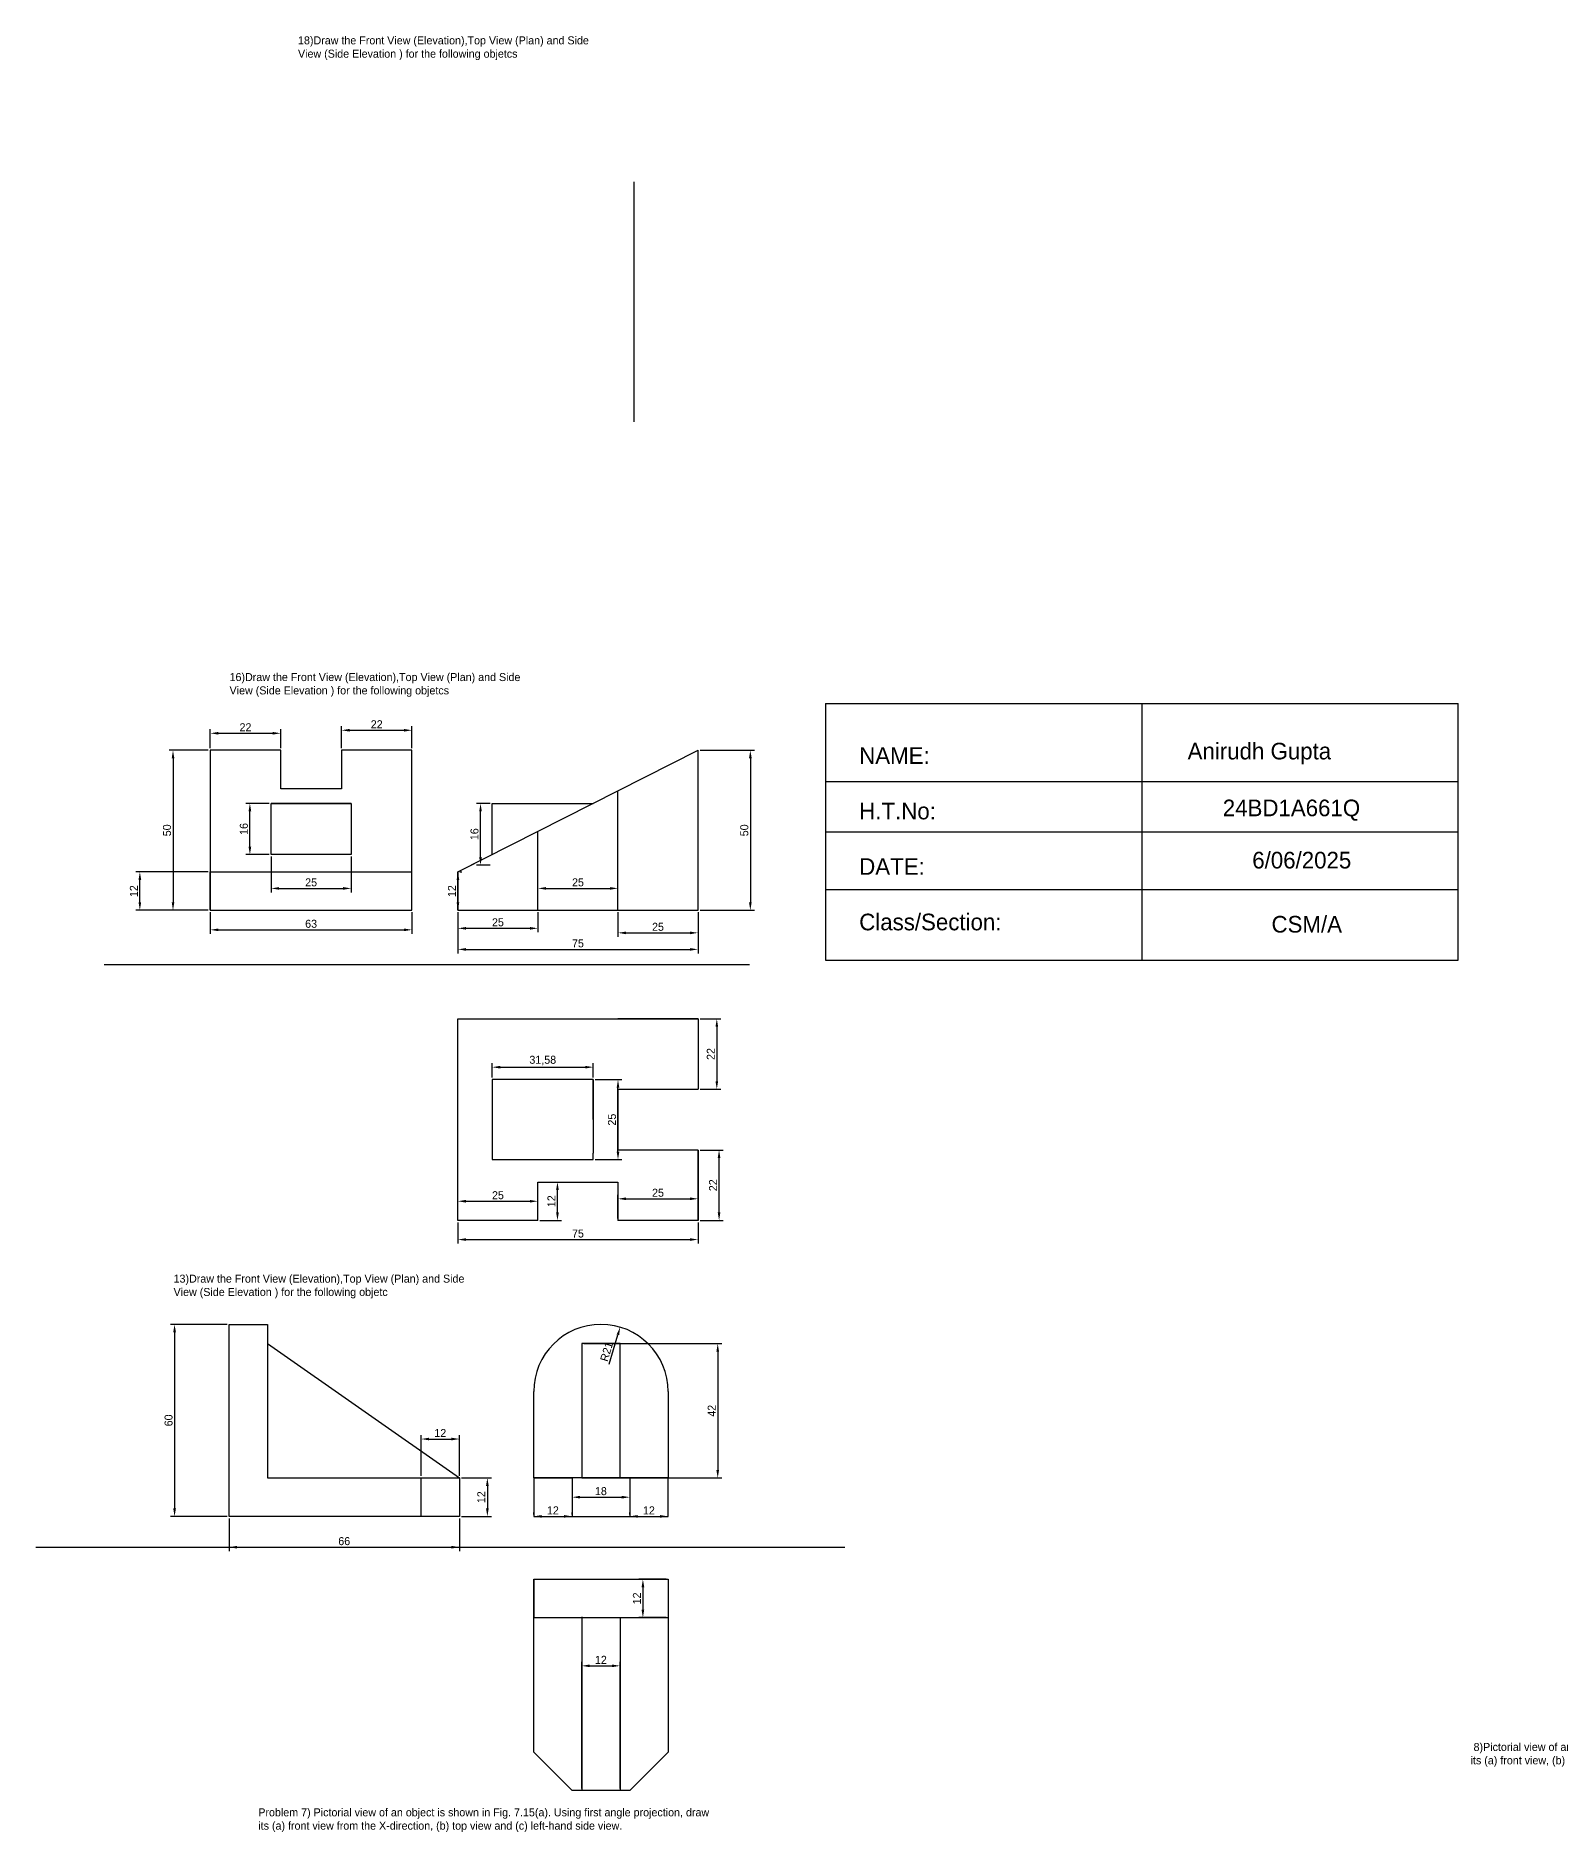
# Model space of a CAD drawing. Header units: millimetres. Extents: x 148 to 2239, y 31 to 1240.
# Drawn here: x 313 to 789, y 679 to 1240 of the extents above; entities that cross this region are included whole.
import ezdxf

# ---------------------------------------------------------------- set-up
doc = ezdxf.new("R2010")
doc.units = ezdxf.units.MM
doc.dimstyles.new('ISO-25', dxfattribs={"dimtxt": 2.5, "dimasz": 2.5, "dimexe": 1.25, "dimexo": 0.625, "dimtad": 1, "dimtxsty": 'Standard', "dimcen": 2.5, "dimadec": 0, "dimazin": 0, "dimtfac": 1, "dimtmove": 0, "dimatfit": 3, "dimfxl": 1, "dimarcsym": 0})

# ---------------------------------------------------------------- blocks, each defined once
blk = doc.blocks.new('*D131')
at = {"color": 0, "lineweight": -2, "transparency": 16777216}
for p, q in [((372.34, 837.59), (354.71, 837.59)), ((355.96, 835.09), (355.96, 780.09)), ((372.34, 777.59), (354.71, 777.59))]:
    blk.add_line(p, q, dxfattribs=at)
at = {"color": 0, "transparency": 16777216}
for points in [[(355.54, 835.09), (356.38, 835.09), (355.96, 837.59)], [(355.54, 780.09), (356.38, 780.09), (355.96, 777.59)]]:
    blk.add_solid(points, dxfattribs=at)
at = {"layer": 'Defpoints', "color": 0, "transparency": 16777216}
for p in [(372.96, 837.59), (355.96, 777.59), (372.96, 777.59)]:
    blk.add_point(p, dxfattribs=at)
at = {"color": 0, "transparency": 16777216, "insert": (354.09, 807.59), "char_height": 2.5, "attachment_point": 5, "rotation": 90}
blk.add_mtext('60', dxfattribs=at)
blk = doc.blocks.new('*D132')
at = {"color": 0, "lineweight": -2, "transparency": 16777216}
for p, q in [((372.96, 776.97), (372.96, 766.71)), ((444.96, 776.97), (444.96, 766.71)), ((375.46, 767.96), (442.46, 767.96))]:
    blk.add_line(p, q, dxfattribs=at)
at = {"color": 0, "transparency": 16777216}
for points in [[(375.46, 768.38), (375.46, 767.54), (372.96, 767.96)], [(442.46, 768.38), (442.46, 767.54), (444.96, 767.96)]]:
    blk.add_solid(points, dxfattribs=at)
at = {"layer": 'Defpoints', "color": 0, "transparency": 16777216}
for p in [(372.96, 777.59), (444.96, 777.59), (444.96, 767.96)]:
    blk.add_point(p, dxfattribs=at)
at = {"color": 0, "transparency": 16777216, "insert": (408.96, 769.84), "char_height": 2.5, "attachment_point": 5}
blk.add_mtext('66', dxfattribs=at)
blk = doc.blocks.new('*D133')
at = {"color": 0, "lineweight": -2, "transparency": 16777216}
for p, q in [((445.59, 789.59), (454.92, 789.59)), ((453.67, 787.09), (453.67, 780.09)), ((445.59, 777.59), (454.92, 777.59))]:
    blk.add_line(p, q, dxfattribs=at)
at = {"color": 0, "transparency": 16777216}
for points in [[(453.25, 787.09), (454.09, 787.09), (453.67, 789.59)], [(453.25, 780.09), (454.09, 780.09), (453.67, 777.59)]]:
    blk.add_solid(points, dxfattribs=at)
at = {"layer": 'Defpoints', "color": 0, "transparency": 16777216}
for p in [(444.96, 789.59), (444.96, 777.59), (453.67, 777.59)]:
    blk.add_point(p, dxfattribs=at)
at = {"color": 0, "transparency": 16777216, "insert": (451.79, 783.59), "char_height": 2.5, "attachment_point": 5, "rotation": 90}
blk.add_mtext('12', dxfattribs=at)
blk = doc.blocks.new('*D134')
at = {"color": 0, "lineweight": -2, "transparency": 16777216}
for p, q in [((432.96, 790.22), (432.96, 803.01)), ((444.96, 790.22), (444.96, 803.01)), ((435.46, 801.76), (442.46, 801.76))]:
    blk.add_line(p, q, dxfattribs=at)
at = {"color": 0, "transparency": 16777216}
for points in [[(435.46, 802.18), (435.46, 801.35), (432.96, 801.76)], [(442.46, 802.18), (442.46, 801.35), (444.96, 801.76)]]:
    blk.add_solid(points, dxfattribs=at)
at = {"layer": 'Defpoints', "color": 0, "transparency": 16777216}
for p in [(444.96, 801.76), (432.96, 789.59), (444.96, 789.59)]:
    blk.add_point(p, dxfattribs=at)
at = {"color": 0, "transparency": 16777216, "insert": (438.96, 803.64), "char_height": 2.5, "attachment_point": 5}
blk.add_mtext('12', dxfattribs=at)
blk = doc.blocks.new('*D135')
at = {"color": 0, "lineweight": -2, "transparency": 16777216}
blk.add_line((491.69, 825.13), (494.44, 834.32), dxfattribs=at)
at = {"color": 0, "transparency": 16777216}
blk.add_solid([(494.04, 834.44), (494.84, 834.2), (495.15, 836.71)], dxfattribs=at)
at = {"layer": 'Defpoints', "color": 0, "transparency": 16777216}
for p in [(495.15, 836.71), (489.14, 816.59)]:
    blk.add_point(p, dxfattribs=at)
at = {"color": 0, "transparency": 16777216, "insert": (490.91, 829.07), "char_height": 2.5, "attachment_point": 5, "rotation": 73.3628}
blk.add_mtext('R21', dxfattribs=at)
blk = doc.blocks.new('*D136')
at = {"color": 0, "lineweight": -2, "transparency": 16777216}
for p, q in [((468.14, 778.22), (468.14, 778.84)), ((470.64, 777.59), (477.64, 777.59)), ((480.14, 778.22), (480.14, 778.84))]:
    blk.add_line(p, q, dxfattribs=at)
at = {"color": 0, "transparency": 16777216}
for points in [[(470.64, 778.01), (470.64, 777.17), (468.14, 777.59)], [(477.64, 778.01), (477.64, 777.17), (480.14, 777.59)]]:
    blk.add_solid(points, dxfattribs=at)
at = {"layer": 'Defpoints', "color": 0, "transparency": 16777216}
for p in [(468.14, 777.59), (480.14, 777.59), (480.14, 777.59)]:
    blk.add_point(p, dxfattribs=at)
at = {"color": 0, "transparency": 16777216, "insert": (474.14, 779.47), "char_height": 2.5, "attachment_point": 5}
blk.add_mtext('12', dxfattribs=at)
blk = doc.blocks.new('*D137')
at = {"color": 0, "lineweight": -2, "transparency": 16777216}
for p, q in [((498.14, 778.22), (498.14, 778.84)), ((500.64, 777.59), (507.64, 777.59)), ((510.14, 778.22), (510.14, 778.84))]:
    blk.add_line(p, q, dxfattribs=at)
at = {"color": 0, "transparency": 16777216}
for points in [[(500.64, 778.01), (500.64, 777.17), (498.14, 777.59)], [(507.64, 778.01), (507.64, 777.17), (510.14, 777.59)]]:
    blk.add_solid(points, dxfattribs=at)
at = {"layer": 'Defpoints', "color": 0, "transparency": 16777216}
for p in [(498.14, 777.59), (510.14, 777.59), (510.14, 777.59)]:
    blk.add_point(p, dxfattribs=at)
at = {"color": 0, "transparency": 16777216, "insert": (504.14, 779.47), "char_height": 2.5, "attachment_point": 5}
blk.add_mtext('12', dxfattribs=at)
blk = doc.blocks.new('*D138')
at = {"color": 0, "lineweight": -2, "transparency": 16777216}
for p, q in [((480.14, 788.97), (480.14, 782.34)), ((498.14, 788.97), (498.14, 782.34)), ((482.64, 783.59), (495.64, 783.59))]:
    blk.add_line(p, q, dxfattribs=at)
at = {"color": 0, "transparency": 16777216}
for points in [[(482.64, 784.01), (482.64, 783.17), (480.14, 783.59)], [(495.64, 784.01), (495.64, 783.17), (498.14, 783.59)]]:
    blk.add_solid(points, dxfattribs=at)
at = {"layer": 'Defpoints', "color": 0, "transparency": 16777216}
for p in [(480.14, 789.59), (498.14, 789.59), (498.14, 783.59)]:
    blk.add_point(p, dxfattribs=at)
at = {"color": 0, "transparency": 16777216, "insert": (489.14, 785.47), "char_height": 2.5, "attachment_point": 5}
blk.add_mtext('18', dxfattribs=at)
blk = doc.blocks.new('*D139')
at = {"color": 0, "lineweight": -2, "transparency": 16777216}
for p, q in [((483.77, 831.59), (526.89, 831.59)), ((525.64, 829.09), (525.64, 792.09)), ((483.77, 789.59), (526.89, 789.59))]:
    blk.add_line(p, q, dxfattribs=at)
at = {"color": 0, "transparency": 16777216}
for points in [[(525.22, 829.09), (526.05, 829.09), (525.64, 831.59)], [(525.22, 792.09), (526.05, 792.09), (525.64, 789.59)]]:
    blk.add_solid(points, dxfattribs=at)
at = {"layer": 'Defpoints', "color": 0, "transparency": 16777216}
for p in [(483.14, 831.59), (483.14, 789.59), (525.64, 789.59)]:
    blk.add_point(p, dxfattribs=at)
at = {"color": 0, "transparency": 16777216, "insert": (523.76, 810.59), "char_height": 2.5, "attachment_point": 5, "rotation": 90}
blk.add_mtext('42', dxfattribs=at)
blk = doc.blocks.new('*D140')
at = {"color": 0, "lineweight": -2, "transparency": 16777216}
for p, q in [((509.52, 757.96), (501.01, 757.96)), ((502.26, 755.46), (502.26, 748.46)), ((509.52, 745.96), (501.01, 745.96))]:
    blk.add_line(p, q, dxfattribs=at)
at = {"color": 0, "transparency": 16777216}
for points in [[(501.84, 755.46), (502.68, 755.46), (502.26, 757.96)], [(501.84, 748.46), (502.68, 748.46), (502.26, 745.96)]]:
    blk.add_solid(points, dxfattribs=at)
at = {"layer": 'Defpoints', "color": 0, "transparency": 16777216}
for p in [(510.14, 757.96), (502.26, 745.96), (510.14, 745.96)]:
    blk.add_point(p, dxfattribs=at)
at = {"color": 0, "transparency": 16777216, "insert": (500.39, 751.96), "char_height": 2.5, "attachment_point": 5, "rotation": 90}
blk.add_mtext('12', dxfattribs=at)
blk = doc.blocks.new('*D141')
at = {"color": 0, "lineweight": -2, "transparency": 16777216}
for p, q in [((483.14, 692.59), (483.14, 732.15)), ((485.64, 730.9), (492.64, 730.9)), ((495.14, 692.59), (495.14, 732.15))]:
    blk.add_line(p, q, dxfattribs=at)
at = {"color": 0, "transparency": 16777216}
for points in [[(485.64, 731.31), (485.64, 730.48), (483.14, 730.9)], [(492.64, 731.31), (492.64, 730.48), (495.14, 730.9)]]:
    blk.add_solid(points, dxfattribs=at)
at = {"layer": 'Defpoints', "color": 0, "transparency": 16777216}
for p in [(495.14, 730.9), (483.14, 691.96), (495.14, 691.96)]:
    blk.add_point(p, dxfattribs=at)
at = {"color": 0, "transparency": 16777216, "insert": (489.14, 732.77), "char_height": 2.5, "attachment_point": 5}
blk.add_mtext('12', dxfattribs=at)
blk = doc.blocks.new('*D163')
at = {"color": 0, "lineweight": -2, "transparency": 16777216}
for p, q in [((454.56, 1000.38), (450.29, 1000.38)), ((451.54, 983.6), (451.54, 997.88)), ((454.56, 981.1), (450.29, 981.1))]:
    blk.add_line(p, q, dxfattribs=at)
at = {"color": 0, "transparency": 16777216}
for points in [[(451.12, 997.88), (451.95, 997.88), (451.54, 1000.38)], [(451.12, 983.6), (451.95, 983.6), (451.54, 981.1)]]:
    blk.add_solid(points, dxfattribs=at)
at = {"layer": 'Defpoints', "color": 0, "transparency": 16777216}
for p in [(451.54, 1000.38), (455.19, 1000.38), (455.19, 981.1)]:
    blk.add_point(p, dxfattribs=at)
at = {"color": 0, "transparency": 16777216, "insert": (449.66, 990.74), "char_height": 2.5, "attachment_point": 5, "rotation": 90}
blk.add_mtext('16', dxfattribs=at)
blk = doc.blocks.new('*D164')
at = {"color": 0, "lineweight": -2, "transparency": 16777216}
for p, q in [((520.11, 1016.96), (537.08, 1016.96)), ((535.83, 1014.46), (535.83, 969.46)), ((520.11, 966.96), (537.08, 966.96))]:
    blk.add_line(p, q, dxfattribs=at)
at = {"color": 0, "transparency": 16777216}
for points in [[(535.41, 1014.46), (536.25, 1014.46), (535.83, 1016.96)], [(535.41, 969.46), (536.25, 969.46), (535.83, 966.96)]]:
    blk.add_solid(points, dxfattribs=at)
at = {"layer": 'Defpoints', "color": 0, "transparency": 16777216}
for p in [(519.48, 1016.96), (519.48, 966.96), (535.83, 966.96)]:
    blk.add_point(p, dxfattribs=at)
at = {"color": 0, "transparency": 16777216, "insert": (533.95, 991.96), "char_height": 2.5, "attachment_point": 5, "rotation": 90}
blk.add_mtext('50', dxfattribs=at)
blk = doc.blocks.new('*D165')
at = {"color": 0, "lineweight": -2, "transparency": 16777216}
for p, q in [((444.48, 966.34), (444.48, 953.5)), ((519.48, 966.34), (519.48, 953.5)), ((446.98, 954.75), (516.98, 954.75))]:
    blk.add_line(p, q, dxfattribs=at)
at = {"color": 0, "transparency": 16777216}
for points in [[(446.98, 955.16), (446.98, 954.33), (444.48, 954.75)], [(516.98, 955.16), (516.98, 954.33), (519.48, 954.75)]]:
    blk.add_solid(points, dxfattribs=at)
at = {"layer": 'Defpoints', "color": 0, "transparency": 16777216}
for p in [(444.48, 966.96), (519.48, 966.96), (519.48, 954.75)]:
    blk.add_point(p, dxfattribs=at)
at = {"color": 0, "transparency": 16777216, "insert": (481.98, 956.62), "char_height": 2.5, "attachment_point": 5}
blk.add_mtext('75', dxfattribs=at)
blk = doc.blocks.new('*D166')
at = {"color": 0, "lineweight": -2, "transparency": 16777216}
for p, q in [((444.48, 966.34), (444.48, 960.09)), ((469.48, 966.34), (469.48, 960.09)), ((446.98, 961.34), (466.98, 961.34))]:
    blk.add_line(p, q, dxfattribs=at)
at = {"color": 0, "transparency": 16777216}
for points in [[(446.98, 961.75), (446.98, 960.92), (444.48, 961.34)], [(466.98, 961.75), (466.98, 960.92), (469.48, 961.34)]]:
    blk.add_solid(points, dxfattribs=at)
at = {"layer": 'Defpoints', "color": 0, "transparency": 16777216}
for p in [(444.48, 966.96), (469.48, 966.96), (469.48, 961.34)]:
    blk.add_point(p, dxfattribs=at)
at = {"color": 0, "transparency": 16777216, "insert": (456.98, 963.21), "char_height": 2.5, "attachment_point": 5}
blk.add_mtext('25', dxfattribs=at)
blk = doc.blocks.new('*D167')
at = {"color": 0, "lineweight": -2, "transparency": 16777216}
for p, q in [((469.48, 967.59), (469.48, 975.06)), ((471.98, 973.81), (491.98, 973.81)), ((494.48, 967.59), (494.48, 975.06))]:
    blk.add_line(p, q, dxfattribs=at)
at = {"color": 0, "transparency": 16777216}
for points in [[(471.98, 974.22), (471.98, 973.39), (469.48, 973.81)], [(491.98, 974.22), (491.98, 973.39), (494.48, 973.81)]]:
    blk.add_solid(points, dxfattribs=at)
at = {"layer": 'Defpoints', "color": 0, "transparency": 16777216}
for p in [(494.48, 973.81), (469.48, 966.96), (494.48, 966.96)]:
    blk.add_point(p, dxfattribs=at)
at = {"color": 0, "transparency": 16777216, "insert": (481.98, 975.68), "char_height": 2.5, "attachment_point": 5}
blk.add_mtext('25', dxfattribs=at)
blk = doc.blocks.new('*D168')
at = {"color": 0, "lineweight": -2, "transparency": 16777216}
for p, q in [((494.48, 966.34), (494.48, 958.67)), ((519.48, 966.34), (519.48, 958.67)), ((496.98, 959.92), (516.98, 959.92))]:
    blk.add_line(p, q, dxfattribs=at)
at = {"color": 0, "transparency": 16777216}
for points in [[(496.98, 960.33), (496.98, 959.5), (494.48, 959.92)], [(516.98, 960.33), (516.98, 959.5), (519.48, 959.92)]]:
    blk.add_solid(points, dxfattribs=at)
at = {"layer": 'Defpoints', "color": 0, "transparency": 16777216}
for p in [(494.48, 966.96), (519.48, 966.96), (519.48, 959.92)]:
    blk.add_point(p, dxfattribs=at)
at = {"color": 0, "transparency": 16777216, "insert": (506.98, 961.79), "char_height": 2.5, "attachment_point": 5}
blk.add_mtext('25', dxfattribs=at)
blk = doc.blocks.new('*D169')
at = {"color": 0, "lineweight": -2, "transparency": 16777216}
for p, q in [((445.11, 978.96), (445.73, 978.96)), ((444.48, 969.46), (444.48, 976.46)), ((445.11, 966.96), (445.73, 966.96))]:
    blk.add_line(p, q, dxfattribs=at)
at = {"color": 0, "transparency": 16777216}
for points in [[(444.07, 976.46), (444.9, 976.46), (444.48, 978.96)], [(444.07, 969.46), (444.9, 969.46), (444.48, 966.96)]]:
    blk.add_solid(points, dxfattribs=at)
at = {"layer": 'Defpoints', "color": 0, "transparency": 16777216}
for p in [(444.48, 978.96), (444.48, 978.96), (444.48, 966.96)]:
    blk.add_point(p, dxfattribs=at)
at = {"color": 0, "transparency": 16777216, "insert": (442.61, 972.96), "char_height": 2.5, "attachment_point": 5, "rotation": 90}
blk.add_mtext('12', dxfattribs=at)
blk = doc.blocks.new('*D170')
at = {"color": 0, "lineweight": -2, "transparency": 16777216}
for p, q in [((367.11, 1017.59), (367.11, 1023.53)), ((369.61, 1022.28), (386.61, 1022.28)), ((389.11, 1017.59), (389.11, 1023.53))]:
    blk.add_line(p, q, dxfattribs=at)
at = {"color": 0, "transparency": 16777216}
for points in [[(369.61, 1022.7), (369.61, 1021.86), (367.11, 1022.28)], [(386.61, 1022.7), (386.61, 1021.86), (389.11, 1022.28)]]:
    blk.add_solid(points, dxfattribs=at)
at = {"layer": 'Defpoints', "color": 0, "transparency": 16777216}
for p in [(389.11, 1022.28), (367.11, 1016.96), (389.11, 1016.96)]:
    blk.add_point(p, dxfattribs=at)
at = {"color": 0, "transparency": 16777216, "insert": (378.11, 1024.16), "char_height": 2.5, "attachment_point": 5}
blk.add_mtext('22', dxfattribs=at)
blk = doc.blocks.new('*D171')
at = {"color": 0, "lineweight": -2, "transparency": 16777216}
for p, q in [((408.11, 1017.59), (408.11, 1024.47)), ((410.61, 1023.22), (427.61, 1023.22)), ((430.11, 1017.59), (430.11, 1024.47))]:
    blk.add_line(p, q, dxfattribs=at)
at = {"color": 0, "transparency": 16777216}
for points in [[(410.61, 1023.64), (410.61, 1022.8), (408.11, 1023.22)], [(427.61, 1023.64), (427.61, 1022.8), (430.11, 1023.22)]]:
    blk.add_solid(points, dxfattribs=at)
at = {"layer": 'Defpoints', "color": 0, "transparency": 16777216}
for p in [(430.11, 1023.22), (408.11, 1016.96), (430.11, 1016.96)]:
    blk.add_point(p, dxfattribs=at)
at = {"color": 0, "transparency": 16777216, "insert": (419.11, 1025.1), "char_height": 2.5, "attachment_point": 5}
blk.add_mtext('22', dxfattribs=at)
blk = doc.blocks.new('*D172')
at = {"color": 0, "lineweight": -2, "transparency": 16777216}
for p, q in [((366.49, 1016.96), (354.22, 1016.96)), ((355.47, 1014.46), (355.47, 969.46)), ((366.49, 966.96), (354.22, 966.96))]:
    blk.add_line(p, q, dxfattribs=at)
at = {"color": 0, "transparency": 16777216}
for points in [[(355.06, 1014.46), (355.89, 1014.46), (355.47, 1016.96)], [(355.06, 969.46), (355.89, 969.46), (355.47, 966.96)]]:
    blk.add_solid(points, dxfattribs=at)
at = {"layer": 'Defpoints', "color": 0, "transparency": 16777216}
for p in [(367.11, 1016.96), (355.47, 966.96), (367.11, 966.96)]:
    blk.add_point(p, dxfattribs=at)
at = {"color": 0, "transparency": 16777216, "insert": (353.6, 991.96), "char_height": 2.5, "attachment_point": 5, "rotation": 90}
blk.add_mtext('50', dxfattribs=at)
blk = doc.blocks.new('*D173')
at = {"color": 0, "lineweight": -2, "transparency": 16777216}
for p, q in [((366.49, 978.96), (343.86, 978.96)), ((345.11, 969.46), (345.11, 976.46)), ((366.49, 966.96), (343.86, 966.96))]:
    blk.add_line(p, q, dxfattribs=at)
at = {"color": 0, "transparency": 16777216}
for points in [[(344.7, 976.46), (345.53, 976.46), (345.11, 978.96)], [(344.7, 969.46), (345.53, 969.46), (345.11, 966.96)]]:
    blk.add_solid(points, dxfattribs=at)
at = {"layer": 'Defpoints', "color": 0, "transparency": 16777216}
for p in [(345.11, 978.96), (367.11, 978.96), (367.11, 966.96)]:
    blk.add_point(p, dxfattribs=at)
at = {"color": 0, "transparency": 16777216, "insert": (343.24, 972.96), "char_height": 2.5, "attachment_point": 5, "rotation": 90}
blk.add_mtext('12', dxfattribs=at)
blk = doc.blocks.new('*D174')
at = {"color": 0, "lineweight": -2, "transparency": 16777216}
for p, q in [((385.49, 1000.38), (378.24, 1000.38)), ((379.49, 986.88), (379.49, 997.88)), ((385.49, 984.38), (378.24, 984.38))]:
    blk.add_line(p, q, dxfattribs=at)
at = {"color": 0, "transparency": 16777216}
for points in [[(379.07, 997.88), (379.91, 997.88), (379.49, 1000.38)], [(379.07, 986.88), (379.91, 986.88), (379.49, 984.38)]]:
    blk.add_solid(points, dxfattribs=at)
at = {"layer": 'Defpoints', "color": 0, "transparency": 16777216}
for p in [(379.49, 1000.38), (386.11, 1000.38), (386.11, 984.38)]:
    blk.add_point(p, dxfattribs=at)
at = {"color": 0, "transparency": 16777216, "insert": (377.61, 992.38), "char_height": 2.5, "attachment_point": 5, "rotation": 90}
blk.add_mtext('16', dxfattribs=at)
blk = doc.blocks.new('*D175')
at = {"color": 0, "lineweight": -2, "transparency": 16777216}
for p, q in [((386.11, 983.76), (386.11, 972.56)), ((411.11, 983.76), (411.11, 972.56)), ((388.61, 973.81), (408.61, 973.81))]:
    blk.add_line(p, q, dxfattribs=at)
at = {"color": 0, "transparency": 16777216}
for points in [[(388.61, 974.22), (388.61, 973.39), (386.11, 973.81)], [(408.61, 974.22), (408.61, 973.39), (411.11, 973.81)]]:
    blk.add_solid(points, dxfattribs=at)
at = {"layer": 'Defpoints', "color": 0, "transparency": 16777216}
for p in [(386.11, 984.38), (411.11, 984.38), (411.11, 973.81)]:
    blk.add_point(p, dxfattribs=at)
at = {"color": 0, "transparency": 16777216, "insert": (398.61, 975.68), "char_height": 2.5, "attachment_point": 5}
blk.add_mtext('25', dxfattribs=at)
blk = doc.blocks.new('*D176')
at = {"color": 0, "lineweight": -2, "transparency": 16777216}
for p, q in [((367.11, 966.34), (367.11, 959.61)), ((430.11, 966.34), (430.11, 959.61)), ((369.61, 960.86), (427.61, 960.86))]:
    blk.add_line(p, q, dxfattribs=at)
at = {"color": 0, "transparency": 16777216}
for points in [[(369.61, 961.28), (369.61, 960.45), (367.11, 960.86)], [(427.61, 961.28), (427.61, 960.45), (430.11, 960.86)]]:
    blk.add_solid(points, dxfattribs=at)
at = {"layer": 'Defpoints', "color": 0, "transparency": 16777216}
for p in [(367.11, 966.96), (430.11, 966.96), (430.11, 960.86)]:
    blk.add_point(p, dxfattribs=at)
at = {"color": 0, "transparency": 16777216, "insert": (398.61, 962.74), "char_height": 2.5, "attachment_point": 5}
blk.add_mtext('63', dxfattribs=at)
blk = doc.blocks.new('*D177')
at = {"color": 0, "lineweight": -2, "transparency": 16777216}
for p, q in [((444.48, 869.43), (444.48, 862.83)), ((519.48, 869.43), (519.48, 862.83)), ((446.98, 864.08), (516.98, 864.08))]:
    blk.add_line(p, q, dxfattribs=at)
at = {"color": 0, "transparency": 16777216}
for points in [[(446.98, 864.5), (446.98, 863.67), (444.48, 864.08)], [(516.98, 864.5), (516.98, 863.67), (519.48, 864.08)]]:
    blk.add_solid(points, dxfattribs=at)
at = {"layer": 'Defpoints', "color": 0, "transparency": 16777216}
for p in [(444.48, 870.06), (519.48, 870.06), (519.48, 864.08)]:
    blk.add_point(p, dxfattribs=at)
at = {"color": 0, "transparency": 16777216, "insert": (481.98, 865.96), "char_height": 2.5, "attachment_point": 5}
blk.add_mtext('75', dxfattribs=at)
blk = doc.blocks.new('*D178')
at = {"color": 0, "lineweight": -2, "transparency": 16777216}
for p, q in [((444.48, 870.68), (444.48, 877.31)), ((446.98, 876.06), (466.98, 876.06)), ((469.48, 870.68), (469.48, 877.31))]:
    blk.add_line(p, q, dxfattribs=at)
at = {"color": 0, "transparency": 16777216}
for points in [[(446.98, 876.47), (446.98, 875.64), (444.48, 876.06)], [(466.98, 876.47), (466.98, 875.64), (469.48, 876.06)]]:
    blk.add_solid(points, dxfattribs=at)
at = {"layer": 'Defpoints', "color": 0, "transparency": 16777216}
for p in [(469.48, 876.06), (444.48, 870.06), (469.48, 870.06)]:
    blk.add_point(p, dxfattribs=at)
at = {"color": 0, "transparency": 16777216, "insert": (456.98, 877.93), "char_height": 2.5, "attachment_point": 5}
blk.add_mtext('25', dxfattribs=at)
blk = doc.blocks.new('*D179')
at = {"color": 0, "lineweight": -2, "transparency": 16777216}
for p, q in [((494.48, 870.68), (494.48, 878.07)), ((496.98, 876.82), (516.98, 876.82)), ((519.48, 870.68), (519.48, 878.07))]:
    blk.add_line(p, q, dxfattribs=at)
at = {"color": 0, "transparency": 16777216}
for points in [[(496.98, 877.24), (496.98, 876.41), (494.48, 876.82)], [(516.98, 877.24), (516.98, 876.41), (519.48, 876.82)]]:
    blk.add_solid(points, dxfattribs=at)
at = {"layer": 'Defpoints', "color": 0, "transparency": 16777216}
for p in [(519.48, 876.82), (494.48, 870.06), (519.48, 870.06)]:
    blk.add_point(p, dxfattribs=at)
at = {"color": 0, "transparency": 16777216, "insert": (506.98, 878.7), "char_height": 2.5, "attachment_point": 5}
blk.add_mtext('25', dxfattribs=at)
blk = doc.blocks.new('*D180')
at = {"color": 0, "lineweight": -2, "transparency": 16777216}
for p, q in [((520.11, 933.06), (526.6, 933.06)), ((525.35, 930.56), (525.35, 913.56)), ((520.11, 911.06), (526.6, 911.06))]:
    blk.add_line(p, q, dxfattribs=at)
at = {"color": 0, "transparency": 16777216}
for points in [[(524.93, 930.56), (525.77, 930.56), (525.35, 933.06)], [(524.93, 913.56), (525.77, 913.56), (525.35, 911.06)]]:
    blk.add_solid(points, dxfattribs=at)
at = {"layer": 'Defpoints', "color": 0, "transparency": 16777216}
for p in [(519.48, 933.06), (519.48, 911.06), (525.35, 911.06)]:
    blk.add_point(p, dxfattribs=at)
at = {"color": 0, "transparency": 16777216, "insert": (523.47, 922.06), "char_height": 2.5, "attachment_point": 5, "rotation": 90}
blk.add_mtext('22', dxfattribs=at)
blk = doc.blocks.new('*D181')
at = {"color": 0, "lineweight": -2, "transparency": 16777216}
for p, q in [((520.11, 892.06), (527.31, 892.06)), ((526.06, 872.56), (526.06, 889.56)), ((520.11, 870.06), (527.31, 870.06))]:
    blk.add_line(p, q, dxfattribs=at)
at = {"color": 0, "transparency": 16777216}
for points in [[(525.64, 889.56), (526.47, 889.56), (526.06, 892.06)], [(525.64, 872.56), (526.47, 872.56), (526.06, 870.06)]]:
    blk.add_solid(points, dxfattribs=at)
at = {"layer": 'Defpoints', "color": 0, "transparency": 16777216}
for p in [(519.48, 892.06), (526.06, 892.06), (519.48, 870.06)]:
    blk.add_point(p, dxfattribs=at)
at = {"color": 0, "transparency": 16777216, "insert": (524.18, 881.06), "char_height": 2.5, "attachment_point": 5, "rotation": 90}
blk.add_mtext('22', dxfattribs=at)
blk = doc.blocks.new('*D182')
at = {"color": 0, "lineweight": -2, "transparency": 16777216}
for p, q in [((487.39, 914.06), (495.73, 914.06)), ((494.48, 891.56), (494.48, 911.56)), ((487.39, 889.06), (495.73, 889.06))]:
    blk.add_line(p, q, dxfattribs=at)
at = {"color": 0, "transparency": 16777216}
for points in [[(494.07, 911.56), (494.9, 911.56), (494.48, 914.06)], [(494.07, 891.56), (494.9, 891.56), (494.48, 889.06)]]:
    blk.add_solid(points, dxfattribs=at)
at = {"layer": 'Defpoints', "color": 0, "transparency": 16777216}
for p in [(486.77, 914.06), (494.48, 914.06), (486.77, 889.06)]:
    blk.add_point(p, dxfattribs=at)
at = {"color": 0, "transparency": 16777216, "insert": (492.61, 901.56), "char_height": 2.5, "attachment_point": 5, "rotation": 90}
blk.add_mtext('25', dxfattribs=at)
blk = doc.blocks.new('*D199')
at = {"color": 0, "lineweight": -2, "transparency": 16777216}
for p, q in [((470.11, 882.06), (476.82, 882.06)), ((475.57, 872.56), (475.57, 879.56)), ((470.11, 870.06), (476.82, 870.06))]:
    blk.add_line(p, q, dxfattribs=at)
at = {"color": 0, "transparency": 16777216}
for points in [[(475.15, 879.56), (475.99, 879.56), (475.57, 882.06)], [(475.15, 872.56), (475.99, 872.56), (475.57, 870.06)]]:
    blk.add_solid(points, dxfattribs=at)
at = {"layer": 'Defpoints', "color": 0, "transparency": 16777216}
for p in [(469.48, 882.06), (475.57, 882.06), (469.48, 870.06)]:
    blk.add_point(p, dxfattribs=at)
at = {"color": 0, "transparency": 16777216, "insert": (473.7, 876.06), "char_height": 2.5, "attachment_point": 5, "rotation": 90}
blk.add_mtext('12', dxfattribs=at)
blk = doc.blocks.new('*D200')
at = {"color": 0, "lineweight": -2, "transparency": 16777216}
for p, q in [((455.19, 914.68), (455.19, 919.2)), ((457.69, 917.95), (484.27, 917.95)), ((486.77, 914.68), (486.77, 919.2))]:
    blk.add_line(p, q, dxfattribs=at)
at = {"color": 0, "transparency": 16777216}
for points in [[(457.69, 918.36), (457.69, 917.53), (455.19, 917.95)], [(484.27, 918.36), (484.27, 917.53), (486.77, 917.95)]]:
    blk.add_solid(points, dxfattribs=at)
at = {"layer": 'Defpoints', "color": 0, "transparency": 16777216}
for p in [(486.77, 917.95), (455.19, 914.06), (486.77, 914.06)]:
    blk.add_point(p, dxfattribs=at)
at = {"color": 0, "transparency": 16777216, "insert": (470.98, 920.03), "char_height": 2.5, "attachment_point": 5}
blk.add_mtext('31,58', dxfattribs=at)

msp = doc.modelspace()

# ---------------------------------------------------------------- linework, layer by layer
for p, q in [((499.416, 1194.628), (499.416, 1119.628)), ((559.307, 1031.578), (559.307, 951.39)), ((559.307, 1031.578), (756.975, 1031.578)), ((658.141, 1031.578), (658.141, 951.39)), ((756.975, 951.39), (756.975, 1031.578)), ((367.111, 1016.961), (367.111, 966.961)), ((389.111, 1016.961), (367.111, 1016.961)), ((389.111, 1004.961), (389.111, 1016.961)), ((430.111, 1016.961), (408.111, 1016.961)), ((430.111, 1016.961), (408.111, 1016.961)), ((408.111, 1016.961), (408.111, 1004.961)), ((430.111, 966.961), (430.111, 1016.961)), ((444.482, 978.961), (519.482, 1016.961)), ((519.482, 966.961), (519.482, 1016.961)), ((408.111, 1004.961), (389.111, 1004.961)), ((559.307, 1007.221), (756.975, 1007.221)), ((386.111, 984.385), (386.111, 1000.385)), ((390.555, 1000.385), (386.111, 1000.385)), ((386.111, 1000.385), (411.111, 1000.385)), ((411.111, 1000.385), (390.555, 1000.385)), ((411.111, 1000.385), (411.111, 984.385)), ((455.187, 984.385), (455.187, 1000.385)), ((455.187, 1000.385), (486.765, 1000.385)), ((494.482, 966.961), (494.482, 1004.294)), ((469.482, 966.961), (469.482, 991.628)), ((559.307, 991.484), (756.975, 991.484)), ((388.436, 984.385), (386.111, 984.385)), ((411.111, 984.385), (388.436, 984.385)), ((444.482, 978.961), (455.187, 984.385)), ((367.111, 966.961), (367.111, 978.961)), ((367.111, 978.961), (430.111, 978.961)), ((367.111, 978.961), (386.111, 978.961)), ((444.482, 978.961), (444.482, 966.961)), ((444.482, 966.961), (444.482, 978.961)), ((559.307, 973.498), (756.975, 973.498)), ((367.111, 966.961), (430.111, 966.961)), ((444.482, 966.961), (519.482, 966.961)), ((444.482, 966.961), (469.482, 966.961)), ((469.482, 966.961), (494.482, 966.961)), ((333.955, 950.056), (535.545, 950.056)), ((559.307, 951.39), (756.975, 951.39)), ((444.482, 933.056), (519.482, 933.056)), ((444.482, 870.056), (444.482, 933.056)), ((444.482, 933.056), (456.482, 933.056)), ((497.482, 933.056), (494.482, 933.056)), ((519.482, 933.056), (497.482, 933.056)), ((519.482, 933.056), (519.482, 911.056)), ((455.187, 914.056), (455.187, 901.253)), ((486.765, 914.056), (455.187, 914.056)), ((455.187, 914.056), (455.187, 889.056)), ((486.765, 914.056), (486.765, 891.037)), ((486.765, 901.556), (486.765, 914.056)), ((494.482, 911.056), (519.482, 911.056)), ((494.482, 911.056), (494.482, 892.056)), ((455.187, 901.253), (455.187, 889.056)), ((455.187, 889.056), (486.765, 889.056)), ((486.765, 889.056), (486.765, 891.037)), ((519.482, 892.056), (494.482, 892.056)), ((519.482, 870.056), (519.482, 892.056)), ((519.482, 892.056), (519.482, 870.056)), ((469.482, 870.056), (469.482, 882.056)), ((469.482, 882.056), (494.482, 882.056)), ((469.482, 870.056), (469.482, 882.056)), ((494.482, 882.056), (494.482, 870.056)), ((469.482, 870.056), (444.482, 870.056)), ((519.482, 870.056), (494.482, 870.056)), ((372.96, 777.591), (372.96, 837.591)), ((372.96, 837.591), (384.96, 837.591)), ((384.96, 837.591), (384.96, 789.591)), ((384.96, 831.591), (444.96, 789.591)), ((495.141, 831.591), (483.141, 831.591)), ((483.141, 831.591), (483.141, 789.591)), ((495.141, 789.591), (495.141, 831.591)), ((468.141, 789.591), (468.141, 816.591)), ((510.141, 816.591), (510.141, 789.591)), ((384.96, 789.591), (444.96, 789.591)), ((432.96, 777.591), (432.96, 789.591)), ((444.96, 789.591), (444.96, 777.591)), ((510.141, 789.591), (468.141, 789.591)), ((468.141, 789.591), (468.141, 777.591)), ((468.141, 789.591), (480.141, 789.591)), ((480.141, 789.591), (480.141, 777.591)), ((495.141, 789.591), (483.141, 789.591)), ((483.141, 789.591), (495.141, 789.591)), ((489.141, 789.591), (495.141, 789.591)), ((510.141, 789.591), (498.141, 789.591)), ((498.141, 789.591), (498.141, 777.591)), ((510.141, 777.591), (510.141, 789.591)), ((438.96, 777.591), (372.96, 777.591)), ((444.96, 777.591), (432.96, 777.591)), ((444.96, 777.591), (438.96, 777.591)), ((468.141, 777.591), (510.141, 777.591)), ((312.645, 767.962), (565.326, 767.962)), ((468.141, 757.962), (510.141, 757.962)), ((468.141, 703.962), (468.141, 757.962)), ((468.141, 757.962), (468.141, 745.962)), ((510.141, 757.962), (510.141, 703.962)), ((468.141, 745.962), (510.141, 745.962)), ((483.139, 746.194), (483.139, 691.962)), ((495.141, 746.091), (495.141, 691.962)), ((468.141, 703.962), (480.141, 691.962)), ((498.141, 691.962), (510.141, 703.962)), ((498.141, 691.962), (480.141, 691.962))]:
    msp.add_line(p, q)
msp.add_arc((489.141, 816.591), 21, 0, 180)

# ---------------------------------------------------------------- texts
at = {"attachment_point": 1}
for s, width, insert, char_height in [('18)Draw the Front View (Elevation),Top View (Plan) and Side\\PView (Side Elevation ) for the following objetcs', 270.69817, (394.52, 1240.038), 2.5), ('16)Draw the Front View (Elevation),Top View (Plan) and Side\\PView (Side Elevation ) for the following objetcs', 284.31123, (373.135, 1041.093), 2.5), ('NAME:\\P                                                        \\PH.T.No:\\P                                           \\PDATE:\\P                                             \\PClass/Section:                                ', 175.89946, (569.836, 1017.925), 5.2), ('13)Draw the Front View (Elevation),Top View (Plan) and Side\\PView (Side Elevation ) for the following objetc', 218.881, (355.645, 853.128), 2.5), (' 8)Pictorial view of an object is shown in Fig. 7.17(a). Using first angle projection, draw\\Pits (a) front view, (b) top view and (c) right-hand side view.', 336.85073, (760.833, 706.796), 2.5), ('Problem 7) Pictorial view of an object is shown in Fig. 7.15(a). Using first angle projection, draw\\Pits (a) front view from the X-direction, (b) top view and (c) left-hand side view.', 257.73789, (382.113, 686.373), 2.5)]:
    msp.add_mtext_dynamic_manual_height_columns(s, width=width, gutter_width=12.5, heights=[0], dxfattribs=dict(at, insert=insert, char_height=char_height))
at = {"char_height": 5.2, "attachment_point": 1}
for s, insert, width in [('Anirudh Gupta\\P', (672.431, 1019.312), 65.52), ('24BD1A661Q', (683.42, 1001.556), 49.14), ('6/06/2025\\P', (692.627, 985.236), 45.5), ('CSM/A', (698.641, 965.211), 25.48)]:
    msp.add_mtext(s, dxfattribs=dict(at, insert=insert, width=width))

# ---------------------------------------------------------------- dimensions: what is measured, and where the dimension line sits
for base, p1, p2, picture, middle in [((389.111, 1022.28), (367.111, 1016.961), (389.111, 1016.961), '*D170', (378.111, 1024.155)), ((430.111, 1023.222), (408.111, 1016.961), (430.111, 1016.961), '*D171', (419.111, 1025.097)), ((411.111, 973.806), (386.111, 984.385), (411.111, 984.385), '*D175', (398.611, 975.681)), ((494.482, 973.806), (469.482, 966.961), (494.482, 966.961), '*D167', (481.982, 975.681)), ((430.111, 960.864), (367.111, 966.961), (430.111, 966.961), '*D176', (398.611, 962.739)), ((519.482, 954.746), (444.482, 966.961), (519.482, 966.961), '*D165', (481.982, 956.621)), ((469.482, 961.335), (444.482, 966.961), (469.482, 966.961), '*D166', (456.982, 963.21)), ((519.482, 959.916), (494.482, 966.961), (519.482, 966.961), '*D168', (506.982, 961.791)), ((486.765, 917.946), (455.187, 914.056), (486.765, 914.056), '*D200', (470.976, 920.029)), ((469.482, 876.056), (444.482, 870.056), (469.482, 870.056), '*D178', (456.982, 877.931)), ((519.482, 876.823), (494.482, 870.056), (519.482, 870.056), '*D179', (506.982, 878.698)), ((519.482, 864.082), (444.482, 870.056), (519.482, 870.056), '*D177', (481.982, 865.957)), ((444.96, 801.762), (432.96, 789.591), (444.96, 789.591), '*D134', (438.96, 803.637)), ((498.141, 783.591), (480.141, 789.591), (498.141, 789.591), '*D138', (489.141, 785.466)), ((480.141, 777.591), (468.141, 777.591), (480.141, 777.591), '*D136', (474.141, 779.466)), ((510.141, 777.591), (498.141, 777.591), (510.141, 777.591), '*D137', (504.141, 779.466)), ((495.141, 730.897), (483.139, 691.962), (495.141, 691.962), '*D141', (489.14, 732.772))]:
    dim = msp.add_linear_dim(base=base, p1=p1, p2=p2, dimstyle='ISO-25')
    dim.commit()
    dim.dimension.update_dxf_attribs({"geometry": picture, "text_midpoint": middle})
for base, p1, p2, picture, middle in [((355.472, 966.961), (367.111, 1016.961), (367.111, 966.961), '*D172', (353.597, 991.961)), ((535.83, 966.961), (519.482, 1016.961), (519.482, 966.961), '*D164', (533.955, 991.961)), ((379.489, 1000.385), (386.111, 984.385), (386.111, 1000.385), '*D174', (377.614, 992.385)), ((345.112, 978.961), (367.111, 966.961), (367.111, 978.961), '*D173', (343.237, 972.961)), ((444.482, 978.961), (444.482, 966.961), (444.482, 978.961), '*D169', (442.607, 972.961)), ((525.349, 911.056), (519.482, 933.056), (519.482, 911.056), '*D180', (523.474, 922.056)), ((494.482, 914.056), (486.765, 889.056), (486.765, 914.056), '*D182', (492.607, 901.556)), ((526.058, 892.056), (519.482, 870.056), (519.482, 892.056), '*D181', (524.183, 881.056)), ((475.571, 882.056), (469.482, 870.056), (469.482, 882.056), '*D199', (473.696, 876.056)), ((355.961, 777.591), (372.96, 837.591), (372.96, 777.591), '*D131', (354.086, 807.591)), ((525.637, 789.591), (483.141, 831.591), (483.141, 789.591), '*D139', (523.762, 810.591)), ((453.669, 777.591), (444.96, 789.591), (444.96, 777.591), '*D133', (451.794, 783.591)), ((502.26, 745.962), (510.141, 757.962), (510.141, 745.962), '*D140', (500.385, 751.962))]:
    dim = msp.add_linear_dim(base=base, p1=p1, p2=p2, angle=90, dimstyle='ISO-25')
    dim.commit()
    dim.dimension.update_dxf_attribs({"geometry": picture, "text_midpoint": middle})
dim = msp.add_linear_dim(base=(451.537, 1000.385), p1=(455.187, 981.101), p2=(455.187, 1000.385), angle=90, text='16', dimstyle='ISO-25')
dim.commit()
dim.dimension.update_dxf_attribs({"geometry": '*D163', "text_midpoint": (449.662, 990.743)})
dim = msp.add_radius_dim(center=(489.141, 816.591), mpoint=(495.153, 836.712), dimstyle='ISO-25')
dim.commit()
dim.dimension.update_dxf_attribs({"geometry": '*D135', "text_midpoint": (492.708, 828.528), "dimtype": 164})
dim = msp.add_linear_dim(base=(444.96, 767.962), p1=(372.96, 777.591), p2=(444.96, 777.591), text='66', dimstyle='ISO-25')
dim.commit()
dim.dimension.update_dxf_attribs({"geometry": '*D132', "text_midpoint": (408.96, 769.837)})

doc.saveas('drawing.dxf')
